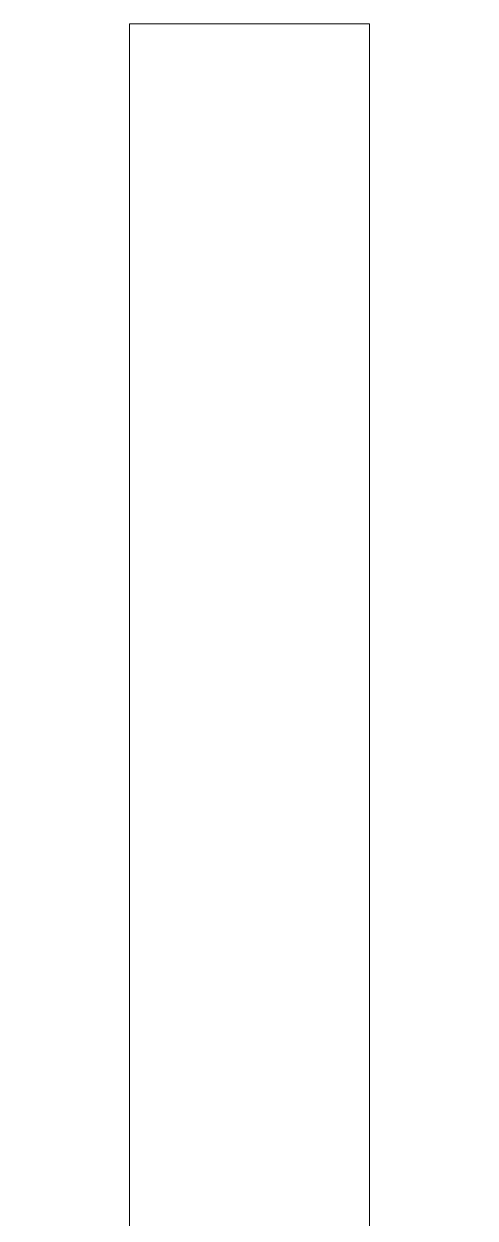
# Model space of a CAD drawing. Header units: centimetres. Extents: x -336 to 16318, y -437 to 1921.
# Drawn here: x 10394.7 to 10413.8, y 144.5 to 195 of the extents above; entities that cross this region are included whole.
import ezdxf

# ---------------------------------------------------------------- set-up
doc = ezdxf.new("R2010")
doc.units = ezdxf.units.CM
doc.layers.add('A-GENM', color=7, linetype='Continuous', lineweight=9)

# ---------------------------------------------------------------- blocks, each defined once
blk = doc.blocks.new('RVR_Bolardo proteccion-01 - RVR_Bolardo proteccion-01-1960201-Section 7')
at = {"layer": 'A-GENM', "color": 8, "true_color": 0x808080}
for p, q in [((2535.867, 194.963), (2535.867, 94.963)), ((2535.867, 194.963), (2540.927, 194.963)), ((2540.927, 194.963), (2545.988, 194.963)), ((2545.988, 94.963), (2545.988, 194.963)), ((2535.927, 128.989), (2535.927, 96.125)), ((2545.927, 96.125), (2545.927, 128.989)), ((2531.402, 94.963), (2550.453, 94.963)), ((2531.402, 94.963), (2531.402, 94)), ((2550.453, 94.963), (2550.453, 94))]:
    blk.add_line(p, q, dxfattribs=at)
at = {"layer": 'A-GENM', "color": 8, "true_color": 0x808080, "flags": 128}
for points in [[(2535.927, 141.355), (2535.931, 141.555), (2535.943, 141.755), (2535.963, 141.954), (2535.991, 142.152)], [(2545.861, 142.163), (2545.885, 142.007), (2545.907, 141.808), (2545.921, 141.609), (2545.927, 141.409), (2545.927, 141.355)], [(2535.927, 128.989), (2535.927, 129.483), (2535.927, 129.977), (2535.927, 130.469), (2535.927, 130.959), (2535.927, 131.446), (2535.927, 131.928), (2535.927, 132.406), (2535.927, 132.879), (2535.927, 133.345), (2535.927, 133.804), (2535.927, 134.256), (2535.927, 134.699), (2535.927, 135.133), (2535.927, 135.558), (2535.927, 135.971), (2535.927, 136.374), (2535.927, 136.765), (2535.927, 137.143), (2535.927, 137.508), (2535.927, 137.86), (2535.927, 138.197), (2535.927, 138.52), (2535.927, 138.827), (2535.927, 139.119), (2535.927, 139.395), (2535.927, 139.653), (2535.927, 139.895), (2535.927, 140.12), (2535.927, 140.326), (2535.927, 140.515), (2535.927, 140.685), (2535.927, 140.836), (2535.927, 140.968), (2535.927, 141.081), (2535.927, 141.175), (2535.927, 141.249), (2535.927, 141.304), (2535.927, 141.339), (2535.927, 141.354), (2535.927, 141.355)], [(2545.927, 141.355), (2545.927, 141.345), (2545.927, 141.315), (2545.927, 141.266), (2545.927, 141.197), (2545.927, 141.109), (2545.927, 141.001), (2545.927, 140.873), (2545.927, 140.727), (2545.927, 140.562), (2545.927, 140.379), (2545.927, 140.177), (2545.927, 139.958), (2545.927, 139.72), (2545.927, 139.466), (2545.927, 139.195), (2545.927, 138.908), (2545.927, 138.604), (2545.927, 138.286), (2545.927, 137.952), (2545.927, 137.604), (2545.927, 137.243), (2545.927, 136.868), (2545.927, 136.48), (2545.927, 136.081), (2545.927, 135.67), (2545.927, 135.249), (2545.927, 134.817), (2545.927, 134.377), (2545.927, 133.927), (2545.927, 133.47), (2545.927, 133.005), (2545.927, 132.534), (2545.927, 132.058), (2545.927, 131.576), (2545.927, 131.091), (2545.927, 130.602), (2545.927, 130.11), (2545.927, 129.617), (2545.927, 129.122), (2545.927, 128.989)]]:
    blk.add_lwpolyline(points, dxfattribs=at)

msp = doc.modelspace()

# ---------------------------------------------------------------- block references
at = {"layer": 'A-GENM', "color": 8, "true_color": 0x808080}
msp.add_blockref('RVR_Bolardo proteccion-01 - RVR_Bolardo proteccion-01-1960201-Section 7', (7863.302, 0), dxfattribs=at)

doc.saveas('drawing.dxf')
